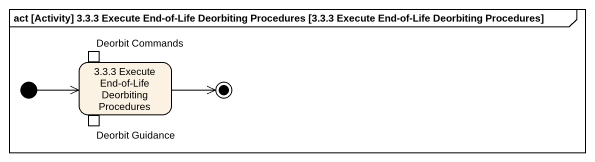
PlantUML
@startuml
mainframe act [Activity] 3.3.3 Execute End-of-Life Deorbiting Procedures [3.3.3 Execute End-of-Life Deorbiting Procedures]
hide empty description
state "3.3.3 Execute End-of-Life Deorbiting Procedures" as s3_3_3_Execute_End_of_Life {
  state "Deorbit Commands" as Deorbit_Commands <<inputPin>>
  state "Deorbit Guidance" as Deorbit_Guidance <<outputPin>>
}
[*] -right-> s3_3_3_Execute_End_of_Life
s3_3_3_Execute_End_of_Life -right-> [*]
@enduml
